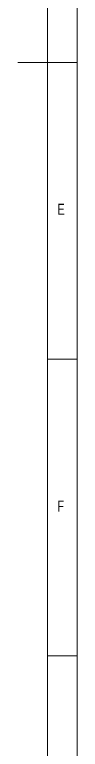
# Model space of a CAD drawing. Header units: millimetres. Extents: x 5 to 589, y 5 to 415.
# Drawn here: x 579 to 589, y 94.3 to 218 of the extents above; entities that cross this region are included whole.
import ezdxf

# ---------------------------------------------------------------- set-up
doc = ezdxf.new("R2010")
doc.units = ezdxf.units.MM
doc.styles.add('SLDTEXTSTYLE0', font='TXT', dxfattribs={"width": 0.75})

msp = doc.modelspace()

# ---------------------------------------------------------------- linework, layer by layer
at = {"color": 7, "linetype": 'Continuous', "lineweight": 0}
for p, q in [((589, 5), (589, 415)), ((584, 60.25), (584, 410)), ((589, 210), (579, 210)), ((584, 160), (589, 160)), ((589, 110), (584, 110))]:
    msp.add_line(p, q, dxfattribs=at)

# ---------------------------------------------------------------- texts
at = {"color": 7, "linetype": 'Continuous', "lineweight": 0, "char_height": 1.85, "attachment_point": 1, "style": 'SLDTEXTSTYLE0'}
for s, insert in [('E', (585.67, 186.17)), ('F', (585.67, 136.17))]:
    msp.add_mtext(s, dxfattribs=dict(at, insert=insert))

doc.saveas('drawing.dxf')
